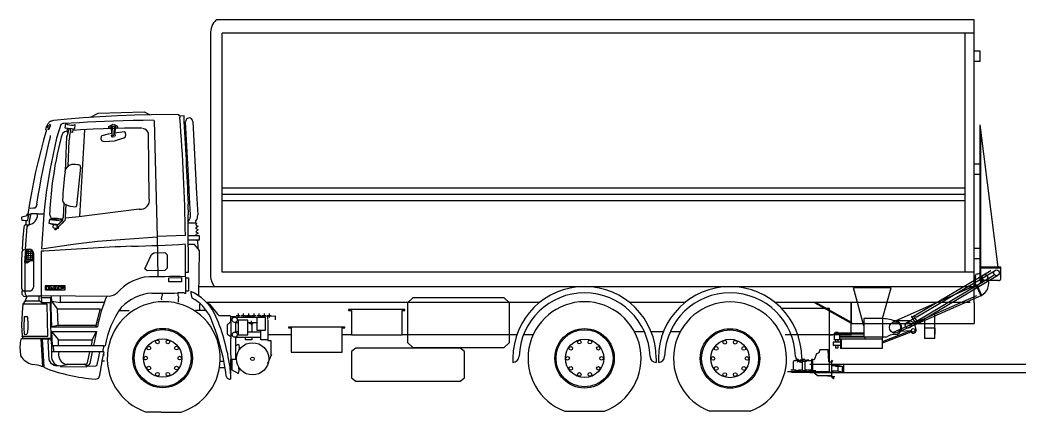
# Model space of a CAD drawing. Extents: x 0 to 17.7, y 0 to 3.8.
# Drawn here: x -0.01 to 9.61, y 0 to 3.78 of the extents above; entities that cross this region are included whole.
import ezdxf

# ---------------------------------------------------------------- set-up
doc = ezdxf.new("R2010")
doc.units = 0
doc.header["$LTSCALE"] = 0.0006
doc.header["$MEASUREMENT"] = 0
doc.layers.get('0').update_dxf_attribs({"linetype": 'CONTINUOUS'})

msp = doc.modelspace()

# ---------------------------------------------------------------- linework, layer by layer
for p, q in [((9.1798, 3.7756, 0.0537), (1.8838, 3.7756, 0.0537)), ((9.1798, 1.2106, 0.0537), (9.1798, 3.7756, 0.0537)), ((1.8288, 3.6656, 0.0537), (1.8288, 1.3066, 0.0537)), ((9.1798, 3.6476, 0.0537), (1.9418, 3.6476, 0.0537)), ((1.9418, 1.3476, 0.0537), (1.9418, 3.6476, 0.0537)), ((9.0918, 1.3476, 0.0537), (9.0918, 3.6476, 0.0537)), ((9.2368, 3.477, 0.0537), (9.1798, 3.477, 0.0537)), ((9.2368, 3.377, 0.0537), (9.2368, 3.477, 0.0537)), ((9.2368, 3.377, 0.0537), (9.1798, 3.377, 0.0537)), ((0.7467, 2.8794, 0.054), (1.1885, 2.8908, 0.054)), ((1.1885, 2.8908, 0.054), (1.2423, 2.8659, 0.054)), ((0.2706, 2.7871, 0.054), (0.274, 2.7909, 0.054)), ((0.274, 2.7909, 0.054), (0.2779, 2.7945, 0.054)), ((0.2779, 2.7945, 0.054), (0.2822, 2.7978, 0.054)), ((0.2822, 2.7978, 0.054), (0.2874, 2.8009, 0.054)), ((0.2874, 2.8009, 0.054), (0.2935, 2.8038, 0.054)), ((0.2935, 2.8038, 0.054), (0.3009, 2.8066, 0.054)), ((0.3009, 2.8066, 0.054), (0.3096, 2.8092, 0.054)), ((0.3096, 2.8092, 0.054), (0.3199, 2.8117, 0.054)), ((0.3199, 2.8117, 0.054), (0.4519, 2.8249, 0.054)), ((0.4519, 2.8249, 0.054), (0.6022, 2.8368, 0.054)), ((0.6433, 2.7912, 0.054), (0.5678, 2.7874, 0.054)), ((0.6022, 2.8368, 0.054), (0.7643, 2.8471, 0.054)), ((0.7232, 2.7949, 0.054), (0.6433, 2.7912, 0.054)), ((0.6735, 2.8416), (0.7467, 2.8774)), ((0.8073, 2.7983, 0.054), (0.7232, 2.7949, 0.054)), ((0.7643, 2.8471, 0.054), (0.9316, 2.8556, 0.054)), ((0.8954, 2.8015, 0.054), (0.8073, 2.7983, 0.054)), ((0.9872, 2.8043, 0.054), (0.8954, 2.8015, 0.054)), ((0.9316, 2.8556, 0.054), (1.0976, 2.862, 0.054)), ((1.0825, 2.8068, 0.054), (0.9872, 2.8043, 0.054)), ((1.1811, 2.8087, 0.054), (1.0825, 2.8068, 0.054)), ((1.0976, 2.862, 0.054), (1.2556, 2.8661, 0.054)), ((1.2829, 2.8101, 0.054), (1.1811, 2.8087, 0.054)), ((1.2556, 2.8661, 0.054), (1.399, 2.8677, 0.054)), ((1.2849, 2.8098), (1.314, 1.6847)), ((1.399, 2.8677, 0.054), (1.5214, 2.8663, 0.054)), ((1.5324, 2.8496), (1.5214, 2.8663)), ((1.5358, 2.8498), (1.5324, 2.8496)), ((1.5358, 2.8498), (1.5334, 2.838)), ((1.5732, 2.8524), (1.5358, 2.8498)), ((1.6185, 2.2155), (1.5881, 2.7957)), ((1.658, 2.7993), (1.6943, 2.1055)), ((0.2507, 2.7178, 0.054), (0.2213, 2.6179, 0.054)), ((0.2434, 2.7203, 0.054), (0.2473, 2.7349, 0.054)), ((0.2434, 2.7203, 0.054), (0.2438, 2.7202, 0.054)), ((0.2438, 2.7202, 0.054), (0.2441, 2.7201, 0.054)), ((0.2441, 2.7201, 0.054), (0.2444, 2.72, 0.054)), ((0.2444, 2.72, 0.054), (0.2447, 2.7199, 0.054)), ((0.2447, 2.7199, 0.054), (0.2449, 2.7198, 0.054)), ((0.2449, 2.7198, 0.054), (0.2451, 2.7198, 0.054)), ((0.2451, 2.7198, 0.054), (0.2452, 2.7197, 0.054)), ((0.2452, 2.7197, 0.054), (0.2454, 2.7197, 0.054)), ((0.2454, 2.7197, 0.054), (0.2456, 2.7196, 0.054)), ((0.2456, 2.7196, 0.054), (0.2457, 2.7196, 0.054)), ((0.2457, 2.7196, 0.054), (0.2459, 2.7195, 0.054)), ((0.2459, 2.7195, 0.054), (0.246, 2.7195, 0.054)), ((0.246, 2.7195, 0.054), (0.2461, 2.7194, 0.054)), ((0.2461, 2.7194, 0.054), (0.2463, 2.7194, 0.054)), ((0.2463, 2.7194, 0.054), (0.2464, 2.7193, 0.054)), ((0.2464, 2.7193, 0.054), (0.2465, 2.7193, 0.054)), ((0.2465, 2.7193, 0.054), (0.2467, 2.7192, 0.054)), ((0.2467, 2.7192, 0.054), (0.2468, 2.7192, 0.054)), ((0.2468, 2.7192, 0.054), (0.2469, 2.7191, 0.054)), ((0.2469, 2.7191, 0.054), (0.2471, 2.7191, 0.054)), ((0.2471, 2.7191, 0.054), (0.2472, 2.719, 0.054)), ((0.2472, 2.719, 0.054), (0.2473, 2.719, 0.054)), ((0.2473, 2.7349, 0.054), (0.251, 2.7472, 0.054)), ((0.2473, 2.719, 0.054), (0.2474, 2.719, 0.054)), ((0.2474, 2.719, 0.054), (0.2476, 2.7189, 0.054)), ((0.2476, 2.7189, 0.054), (0.2477, 2.7189, 0.054)), ((0.2477, 2.7189, 0.054), (0.2478, 2.7188, 0.054)), ((0.2478, 2.7188, 0.054), (0.248, 2.7188, 0.054)), ((0.248, 2.7188, 0.054), (0.2481, 2.7187, 0.054)), ((0.2481, 2.7187, 0.054), (0.2482, 2.7187, 0.054)), ((0.2482, 2.7187, 0.054), (0.2484, 2.7186, 0.054)), ((0.2484, 2.7186, 0.054), (0.2485, 2.7186, 0.054)), ((0.2485, 2.7186, 0.054), (0.2487, 2.7185, 0.054)), ((0.2487, 2.7185, 0.054), (0.2489, 2.7185, 0.054)), ((0.2489, 2.7185, 0.054), (0.249, 2.7184, 0.054)), ((0.249, 2.7184, 0.054), (0.2492, 2.7183, 0.054)), ((0.2492, 2.7183, 0.054), (0.2495, 2.7183, 0.054)), ((0.2495, 2.7183, 0.054), (0.2497, 2.7182, 0.054)), ((0.2497, 2.7182, 0.054), (0.25, 2.7181, 0.054)), ((0.25, 2.7181, 0.054), (0.2503, 2.718, 0.054)), ((0.2503, 2.718, 0.054), (0.2507, 2.7178, 0.054)), ((0.251, 2.7472, 0.054), (0.2544, 2.7573, 0.054)), ((0.2544, 2.7573, 0.054), (0.2577, 2.7656, 0.054)), ((0.2577, 2.7656, 0.054), (0.2609, 2.7725, 0.054)), ((0.2609, 2.7725, 0.054), (0.2641, 2.7781, 0.054)), ((0.2641, 2.7781, 0.054), (0.2673, 2.7829, 0.054)), ((0.2673, 2.7829, 0.054), (0.2706, 2.7871, 0.054)), ((0.3874, 2.769, 0.054), (0.3466, 2.638, 0.054)), ((0.5678, 2.7874, 0.054), (0.4111, 2.7786, 0.054)), ((0.4296, 2.7346), (0.435, 2.7811)), ((0.5179, 2.7243), (0.4296, 2.7346)), ((0.435, 2.7811), (0.4516, 2.7701)), ((0.4478, 2.7326), (0.444, 2.7003)), ((0.444, 2.7003), (0.4569, 2.6988)), ((0.4602, 2.7116), (0.4478, 2.6639)), ((0.4516, 2.7701), (0.4906, 2.7637)), ((0.4821, 2.7105), (0.4698, 2.6629)), ((0.5006, 2.6936), (0.4784, 2.6962)), ((0.4906, 2.7637), (0.5064, 2.7636)), ((0.5044, 2.7259), (0.5006, 2.6936)), ((0.5757, 2.7174), (0.5029, 2.7134)), ((0.5064, 2.7636), (0.5233, 2.7706)), ((0.5233, 2.7706), (0.5179, 2.7243)), ((0.6164, 2.7197), (0.5656, 1.8835)), ((0.6989, 2.7238), (0.5757, 2.7174)), ((0.9991, 2.7333), (0.6989, 2.7238)), ((0.85, 2.7501), (0.8926, 2.7726)), ((0.8682, 2.7341), (0.8543, 2.7345)), ((0.8685, 2.7492), (0.8682, 2.7341)), ((0.8682, 2.7341), (0.8682, 2.7341)), ((0.8682, 2.7341), (0.8721, 2.7223)), ((0.9165, 2.7495), (0.8685, 2.7492)), ((0.8721, 2.7223), (0.8785, 2.6755)), ((0.8803, 2.7493), (0.8785, 2.6755)), ((0.8934, 2.7726), (0.9325, 2.7526)), ((0.902, 2.672), (0.9029, 2.7494)), ((0.9105, 2.7205), (0.9027, 2.6756)), ((0.9965, 2.6982), (0.905, 2.6878)), ((0.9164, 2.7343), (0.9105, 2.7205)), ((0.9164, 2.7343), (0.9178, 2.7368)), ((0.9307, 2.7349), (0.9164, 2.7343)), ((0.9178, 2.7368), (0.9165, 2.7495)), ((1.0064, 2.6947), (0.9965, 2.6982)), ((1.1665, 2.7341), (0.9991, 2.7333)), ((1.0143, 2.6739), (1.0064, 2.6947)), ((9.4087, 1.3975, 0.0537), (9.2368, 2.7676, 0.0537)), ((9.2368, 1.3975, 0.0537), (9.2368, 2.7676, 0.0537)), ((9.2418, 1.2676, 0.0537), (9.2418, 2.7278, 0.0537)), ((0.2213, 2.6179, 0.054), (0.1939, 2.5175, 0.054)), ((0.262, 2.545, 0.054), (0.2793, 2.615, 0.054)), ((0.2793, 2.615, 0.054), (0.2811, 2.6223, 0.054)), ((0.2811, 2.6223, 0.054), (0.2825, 2.628, 0.054)), ((0.3466, 2.638, 0.054), (0.2823, 2.3297, 0.054)), ((0.2825, 2.628, 0.054), (0.2836, 2.6325, 0.054)), ((0.2836, 2.6325, 0.054), (0.2844, 2.636, 0.054)), ((0.2844, 2.636, 0.054), (0.285, 2.6388, 0.054)), ((0.285, 2.6388, 0.054), (0.2855, 2.6411, 0.054)), ((0.2855, 2.6411, 0.054), (0.2859, 2.6432, 0.054)), ((0.2859, 2.6432, 0.054), (0.2863, 2.6453, 0.054)), ((0.2863, 2.6453, 0.054), (0.2868, 2.6477, 0.054)), ((0.2868, 2.6477, 0.054), (0.2873, 2.6503, 0.054)), ((0.2873, 2.6503, 0.054), (0.2879, 2.653, 0.054)), ((0.2879, 2.653, 0.054), (0.2883, 2.6556, 0.054)), ((0.2883, 2.6556, 0.054), (0.2887, 2.6581, 0.054)), ((0.2887, 2.6581, 0.054), (0.289, 2.6603, 0.054)), ((0.289, 2.6621, 0.054), (0.2889, 2.6633, 0.054)), ((0.289, 2.6603, 0.054), (0.289, 2.6621, 0.054)), ((0.4436, 2.6536), (0.4307, 2.3206)), ((0.4478, 2.6639), (0.4436, 2.6536)), ((0.4656, 2.6119), (0.4548, 2.3693)), ((0.4709, 2.6448), (0.4656, 2.6119)), ((0.4698, 2.6629), (0.4709, 2.6448)), ((0.7742, 2.6551), (0.7729, 2.6325)), ((0.7729, 2.6325), (0.7804, 2.6146)), ((0.781, 2.6617), (0.7742, 2.6551)), ((0.7804, 2.6146), (0.8024, 2.6075)), ((0.8443, 2.6773), (0.781, 2.6617)), ((0.8024, 2.6075), (0.9032, 2.6127)), ((0.8775, 2.683), (0.8443, 2.6773)), ((0.8769, 2.6516), (0.8737, 2.6672)), ((0.8849, 2.6484), (0.8769, 2.6516)), ((0.9034, 2.6517), (0.8849, 2.6484)), ((0.8849, 2.6484), (0.8849, 2.6484)), ((0.9032, 2.6127), (0.994, 2.6403)), ((0.905, 2.6878), (0.9102, 2.6584)), ((0.994, 2.6403), (1.0114, 2.6522)), ((1.0114, 2.6522), (1.0143, 2.6739)), ((1.2391, 2.0605), (1.2329, 2.6821)), ((0.1939, 2.5175, 0.054), (0.1684, 2.4167, 0.054)), ((0.2452, 2.4731, 0.054), (0.262, 2.545, 0.054)), ((0.1684, 2.4167, 0.054), (0.145, 2.3155, 0.054)), ((0.229, 2.3995, 0.054), (0.2452, 2.4731, 0.054)), ((0.145, 2.3155, 0.054), (0.1235, 2.2138, 0.054)), ((0.1983, 2.2465, 0.054), (0.2133, 2.324, 0.054)), ((0.2133, 2.324, 0.054), (0.229, 2.3995, 0.054)), ((0.2823, 2.3297, 0.054), (0.2477, 2.1162, 0.054)), ((0.429, 2.3112), (0.4334, 2.3387)), ((0.5755, 2.3588), (0.5394, 1.9877)), ((9.2368, 2.389, 0.0537), (9.1798, 2.389, 0.0537)), ((0.1235, 2.2138, 0.054), (0.104, 2.1116, 0.054)), ((0.1839, 2.1671, 0.054), (0.1983, 2.2465, 0.054)), ((1.6263, 2.0662), (1.6185, 2.2155)), ((9.2368, 2.289, 0.0537), (9.1798, 2.289, 0.0537)), ((0.1701, 2.0855, 0.054), (0.1839, 2.1671, 0.054)), ((0.2477, 2.1162, 0.054), (0.2263, 1.9446, 0.054)), ((9.0918, 2.1586, 0.0537), (1.9418, 2.1586, 0.0537)), ((0.104, 2.1116, 0.054), (0.0865, 2.0091, 0.054)), ((0.1569, 2.0019, 0.054), (0.1701, 2.0855, 0.054)), ((1.635, 1.9019), (1.6263, 2.0662)), ((1.6943, 2.1055), (1.705, 1.9019)), ((9.0918, 2.0976, 0.0537), (1.9418, 2.0976, 0.0537)), ((9.0918, 2.0366, 0.0537), (1.9418, 2.0366, 0.0537)), ((0.0865, 2.0091, 0.054), (0.071, 1.9061, 0.054)), ((0.0951, 1.9628, 0.054), (0.0796, 1.9634, 0.054)), ((0.12, 1.9632, 0.054), (0.0951, 1.9628, 0.054)), ((0.1328, 1.9641, 0.054), (0.12, 1.9632, 0.054)), ((0.1368, 1.9655, 0.054), (0.1328, 1.9641, 0.054)), ((0.1414, 1.969, 0.054), (0.1368, 1.9655, 0.054)), ((0.1477, 1.9768, 0.054), (0.1414, 1.969, 0.054)), ((0.1533, 1.988, 0.054), (0.1477, 1.9768, 0.054)), ((0.157, 2.0022, 0.054), (0.1533, 1.988, 0.054)), ((0.2263, 1.9446, 0.054), (0.2223, 1.9072, 0.054)), ((0.4169, 2.0118), (0.411, 1.8793)), ((0.433, 1.879), (0.4384, 1.9988)), ((1.1419, 1.9544), (0.561, 1.8829)), ((1.6126, 1.9497), (1.6144, 2.0026)), ((1.6166, 1.9457), (1.6126, 1.9497)), ((1.6144, 2.0026), (1.6153, 2.0042)), ((1.6166, 1.9065), (1.6166, 1.9457)), ((0.0131, 1.8807), (0.0644, 1.893)), ((0.0134, 1.8648), (0.0131, 1.8807)), ((0.014, 1.8466), (0.0134, 1.8648)), ((0.0266, 1.8454), (0.014, 1.8466)), ((0.051, 1.843), (0.0266, 1.8454)), ((0.0668, 1.8424), (0.051, 1.843)), ((0.0516, 1.843), (0.0511, 1.8198)), ((0.0618, 1.9061), (0.059, 1.8917)), ((0.0618, 1.9061), (0.0961, 1.9061)), ((0.0644, 1.893), (0.0697, 1.8941)), ((0.0707, 1.8706), (0.0668, 1.8424)), ((0.0697, 1.8941), (0.0687, 1.894)), ((0.0687, 1.894), (0.0748, 1.894)), ((0.0748, 1.894), (0.0707, 1.8706)), ((0.0843, 1.828), (0.0823, 1.8042)), ((0.087, 1.8559), (0.0843, 1.828)), ((0.0886, 1.8661), (0.087, 1.8559)), ((0.0929, 1.8874), (0.0886, 1.8661)), ((0.0976, 1.9107), (0.0929, 1.8874)), ((0.1645, 1.9091), (0.0976, 1.9107)), ((0.1643, 1.9029), (0.1645, 1.9091)), ((0.167, 1.9091, -0.2519), (0.2203, 1.9091, -0.2519)), ((0.2223, 1.9072, 0.054), (0.2011, 1.5719, 0.054)), ((0.2775, 1.8565), (0.2726, 1.8217)), ((0.2786, 1.857), (0.3996, 1.8413)), ((0.3444, 1.8586), (0.4086, 1.8663)), ((0.3562, 1.7782), (0.4111, 1.8273)), ((0.3982, 1.8365), (0.357, 1.7997)), ((0.411, 1.8793), (0.3982, 1.8365)), ((0.561, 1.8829), (0.4326, 1.8689)), ((1.6125, 1.9024), (1.6166, 1.9065)), ((1.6141, 1.8331), (1.6125, 1.9024)), ((1.6178, 1.3481), (1.6141, 1.8331)), ((0.0318, 1.7826), (0.022, 1.6799)), ((0.0484, 1.8031), (0.0431, 1.8031)), ((0.0473, 1.5697), (0.0647, 1.7897)), ((0.0511, 1.8198), (0.0491, 1.8031)), ((0.0491, 1.8031), (0.0741, 1.8031)), ((0.0741, 1.8031), (0.0784, 1.8041)), ((0.0784, 1.8041), (0.0823, 1.8047)), ((0.2726, 1.8217), (0.3653, 1.8072)), ((0.3137, 1.807), (0.3097, 1.779)), ((0.3097, 1.779), (0.3198, 1.7748)), ((0.3198, 1.7748), (0.3306, 1.7733)), ((0.3306, 1.7733), (0.3496, 1.7712)), ((0.3496, 1.7712), (0.3661, 1.7712)), ((0.3661, 1.7712), (0.3692, 1.788)), ((1.6131, 1.8249), (1.6826, 1.8248)), ((1.6826, 1.8248), (1.6914, 1.8232)), ((1.6871, 1.8107), (1.6863, 1.8033)), ((1.6863, 1.8033), (1.7051, 1.7924)), ((1.6931, 1.8139), (1.6871, 1.8107)), ((1.6871, 1.8107), (1.6871, 1.8107)), ((1.7014, 1.7863), (1.6873, 1.777)), ((1.6873, 1.777), (1.6873, 1.7697)), ((1.6873, 1.7697), (1.7051, 1.7594)), ((1.7014, 1.7533), (1.6873, 1.7367)), ((1.6873, 1.7367), (1.6873, 1.7367)), ((1.6873, 1.7367), (1.7051, 1.7264)), ((1.6914, 1.8232), (1.6931, 1.8139)), ((1.7051, 1.7874), (1.7014, 1.7863)), ((1.7051, 1.7544), (1.7014, 1.7533)), ((1.7051, 1.7924), (1.7051, 1.7874)), ((1.7051, 1.7594), (1.7051, 1.7544)), ((0.022, 1.6799), (0.0167, 1.5692)), ((0.5074, 1.6176, 0.054), (0.7393, 1.6457, 0.054)), ((0.7393, 1.6457, 0.054), (1.0488, 1.6693, 0.054)), ((1.0488, 1.6693, 0.054), (1.3139, 1.6888, 0.054)), ((1.5866, 1.7027), (1.3139, 1.6912)), ((1.314, 1.6847), (1.3199, 1.3056)), ((1.6163, 1.7031), (1.7187, 1.7019)), ((1.719, 1.658), (1.6168, 1.6571)), ((1.7051, 1.7214), (1.6873, 1.7111)), ((1.6873, 1.7111), (1.6873, 1.7037)), ((1.6946, 1.6571), (1.7014, 1.6543)), ((1.7014, 1.6543), (1.7076, 1.5762)), ((1.7051, 1.7264), (1.7051, 1.7214)), ((1.7187, 1.7019), (1.719, 1.658)), ((0.0123, 1.5411), (0.0103, 1.4468)), ((0.0194, 1.5563), (0.0123, 1.5411)), ((0.0167, 1.5692), (0.0289, 1.5651)), ((0.0396, 1.5651), (0.0194, 1.5563)), ((0.0289, 1.5651), (0.0473, 1.5665)), ((0.045, 1.5641), (0.0396, 1.5651)), ((0.0421, 1.4433), (0.0504, 1.5697)), ((0.0473, 1.5665), (0.0473, 1.5697)), ((0.0473, 1.5497), (0.1185, 1.5507)), ((0.0504, 1.5697), (0.0851, 1.5697)), ((0.0573, 1.5695), (0.052, 1.44)), ((0.0721, 1.4429), (0.0763, 1.5697)), ((0.0983, 1.5674), (0.0924, 1.4541)), ((0.1143, 1.4564), (0.1168, 1.5523)), ((0.1996, 1.5496), (0.1969, 1.3785)), ((0.2228, 1.55), (0.1996, 1.5496)), ((0.2011, 1.5719, 0.054), (0.5074, 1.6176, 0.054)), ((1.5861, 1.3055), (1.5873, 1.6113)), ((1.6743, 1.6147), (1.6159, 1.6147)), ((1.7224, 1.558), (1.6743, 1.6147)), ((1.7158, 1.1227), (1.7224, 1.558)), ((9.2368, 1.5775, 0.0537), (9.1798, 1.5775, 0.0537)), ((0.0103, 1.4468), (0.0104, 1.1921)), ((0.0593, 1.4349), (0.0421, 1.4433)), ((0.043, 1.1677), (0.0431, 1.4428)), ((0.0433, 1.4507), (0.0863, 1.4504)), ((0.0444, 1.4878), (0.1252, 1.4899)), ((0.0445, 1.5098), (0.1233, 1.5099)), ((0.0454, 1.4697), (0.1258, 1.4707)), ((0.0457, 1.5308), (0.124, 1.5304)), ((0.0929, 1.4533), (0.0593, 1.4349)), ((0.12, 1.4572), (0.0929, 1.4533)), ((0.1255, 1.4561), (0.12, 1.4572)), ((0.1237, 1.5324), (0.1255, 1.5171)), ((0.1252, 1.4557), (0.125, 1.351)), ((0.1255, 1.5171), (0.1255, 1.4561)), ((1.1974, 1.3812), (1.2591, 1.5179)), ((1.2591, 1.5179), (1.2824, 1.5351)), ((1.2824, 1.5351), (1.3879, 1.5376)), ((1.3879, 1.5376), (1.4113, 1.5143)), ((1.4113, 1.5143), (1.4097, 1.3879)), ((9.2368, 1.4775, 0.0537), (9.1798, 1.4775, 0.0537)), ((0.125, 1.351), (0.1259, 1.204)), ((0.1969, 1.3785), (0.1996, 1.1228)), ((1.2169, 1.3632), (1.1974, 1.3812)), ((1.387, 1.3652), (1.2169, 1.3632)), ((1.4097, 1.3879), (1.387, 1.3652)), ((1.5885, 1.3481), (1.6178, 1.3481)), ((9.1798, 1.3476, 0.0537), (1.9418, 1.3476, 0.0537)), ((8.5795, 0.9165, 0.0537), (9.3398, 1.3663, 0.0537)), ((8.6195, 0.9165, 0.0537), (9.3798, 1.3663, 0.0537)), ((9.2368, 1.2676, 0.0537), (9.2368, 1.3975, 0.0537)), ((9.4338, 1.3975, 0.0537), (9.2418, 1.3975, 0.0537)), ((9.4338, 1.3875, 0.0537), (9.2418, 1.3875, 0.0537)), ((9.4338, 1.2876, 0.0537), (9.4338, 1.3975, 0.0537)), ((1.426, 1.2958), (1.548, 1.2974)), ((1.4262, 1.2548), (1.426, 1.2958)), ((1.5482, 1.2564), (1.4262, 1.2548)), ((1.548, 1.2974), (1.5482, 1.2564)), ((1.5872, 1.3055, -0.2519), (1.5886, 1.1443, -0.2519)), ((1.5882, 1.2952, -0.2519), (1.6168, 1.2952, -0.2519)), ((1.6168, 1.2952, -0.2519), (1.6168, 1.1646, -0.2519)), ((8.6075, 0.8692, 0.0537), (9.3678, 1.3189, 0.0537)), ((8.6475, 0.8692, 0.0537), (9.4078, 1.3189, 0.0537)), ((9.19, 1.3109, 0.0537), (9.19, 1.3084, 0.0537)), ((9.19, 1.3109, 0.0537), (9.19, 1.3084, 0.0537)), ((9.19, 1.2282, 0.0537), (9.19, 1.3084, 0.0537)), ((9.19, 1.2282, 0.0537), (9.19, 1.3084, 0.0537)), ((9.2568, 1.2526, 0.0537), (9.2568, 1.2476, 0.0537)), ((9.4138, 1.2676, 0.0537), (9.2618, 1.2676, 0.0537)), ((0.0104, 1.1921), (0.0219, 1.168)), ((0.0219, 1.168), (0.0111, 1.1671)), ((0.0111, 1.1671), (0.0128, 1.1392)), ((0.0219, 1.168), (0.043, 1.1677)), ((0.0436, 1.1511), (0.0444, 1.1673)), ((0.0533, 1.1673), (0.0441, 1.1673)), ((0.0885, 1.1674), (0.0533, 1.1673)), ((0.2384, 1.2191), (0.4274, 1.2191)), ((0.2384, 1.1741), (0.2384, 1.2191)), ((0.4274, 1.1741), (0.2384, 1.1741)), ((0.2507, 1.2106), (0.2894, 1.2106)), ((0.2507, 1.1828), (0.2507, 1.2106)), ((0.289, 1.1826), (0.2507, 1.1828)), ((0.2704, 1.1901), (0.2714, 1.2035)), ((0.2794, 1.1919), (0.2704, 1.1901)), ((0.2714, 1.2035), (0.2783, 1.2029)), ((0.2783, 1.2029), (0.2834, 1.1977)), ((0.2834, 1.1977), (0.2794, 1.1919)), ((0.3016, 1.1984), (0.289, 1.1826)), ((0.2894, 1.2106), (0.3016, 1.1984)), ((0.3037, 1.1826), (0.3208, 1.2106)), ((0.3217, 1.1833), (0.3037, 1.1826)), ((0.3208, 1.2106), (0.3468, 1.2104)), ((0.3339, 1.2035), (0.3217, 1.1833)), ((0.3281, 1.1826), (0.3335, 1.1901)), ((0.3624, 1.1826), (0.3281, 1.1826)), ((0.3335, 1.1901), (0.3403, 1.1901)), ((0.3403, 1.1901), (0.3339, 1.2035)), ((0.3468, 1.2104), (0.3624, 1.1826)), ((0.3672, 1.2106), (0.415, 1.2106)), ((0.3672, 1.1826), (0.3672, 1.2106)), ((0.3859, 1.1826), (0.3672, 1.1826)), ((0.415, 1.2028), (0.3859, 1.2028)), ((0.3859, 1.2028), (0.3859, 1.1976)), ((0.3859, 1.1976), (0.4142, 1.1976)), ((0.4142, 1.1901), (0.3859, 1.1901)), ((0.3859, 1.1901), (0.3859, 1.1826)), ((0.4142, 1.1976), (0.4142, 1.1901)), ((0.415, 1.2106), (0.415, 1.2028)), ((0.4274, 1.2191), (0.4274, 1.1741)), ((1.6168, 1.1646, -0.2519), (1.5882, 1.1646, -0.2519)), ((1.7188, 1.2106, 0.0537), (9.1798, 1.2106, 0.0537)), ((8.1174, 0.8324, 0.0537), (8.0165, 1.197, 0.0537)), ((8.3785, 1.197, 0.0537), (8.0165, 1.197, 0.0537)), ((8.2974, 0.904, 0.0537), (8.3785, 1.197, 0.0537)), ((9.1968, 1.2226, 0.0537), (8.3952, 0.8674, 0.0537)), ((9.1968, 1.2226, 0.0537), (8.3952, 0.8674, 0.0537)), ((9.1794, 1.0543, 0.0537), (9.1794, 1.2043, 0.0537)), ((9.1798, 1.2282, 0.0537), (9.19, 1.2282, 0.0537)), ((9.2261, 1.2226, 0.0537), (9.1888, 1.2226, 0.0537)), ((9.1968, 1.2001, 0.0537), (9.1968, 1.2271, 0.0537)), ((9.1968, 1.2226, 0.0537), (9.2414, 1.1221, 0.0537)), ((9.2059, 1.2267, 0.0537), (9.2505, 1.1261, 0.0537)), ((0.0445, 1.0721), (0.0211, 1.0421)), ((0.0321, 1.1171), (0.0658, 1.1156)), ((0.0569, 1.1081), (0.0445, 1.0721)), ((0.0445, 1.0714), (0.1795, 1.0721)), ((0.1907, 1.1166), (0.0704, 1.1166)), ((0.1795, 1.0721), (0.1788, 1.1166)), ((0.2001, 1.0583), (0.1795, 1.0721)), ((0.1994, 1.1066), (0.2961, 1.1066)), ((0.1996, 1.1228), (0.8607, 1.1191)), ((0.1997, 1.1196), (0.2001, 1.0583)), ((0.2001, 1.0583), (0.2845, 1.0583)), ((0.2845, 1.0583), (0.2904, 0.7121)), ((0.2891, 1.1043), (0.2964, 0.8221)), ((0.2959, 1.1175), (0.2968, 1.0699)), ((0.2968, 1.0699), (0.3536, 0.9961)), ((0.2968, 1.0699), (0.3846, 1.0581)), ((0.3846, 1.0581), (0.3846, 1.1175)), ((0.8031, 1.0581), (0.3846, 1.0581)), ((1.3555, 1.1113), (1.3539, 1.0924)), ((1.3539, 1.0924), (1.3581, 1.0816)), ((1.3616, 1.1238), (1.3555, 1.1113)), ((1.3616, 1.1471), (1.3616, 1.1238)), ((1.575, 1.1501, -0.2519), (1.5136, 1.1492, -0.2519)), ((1.5136, 1.1492, -0.2519), (1.5136, 1.1238, -0.2519)), ((1.5136, 1.1238, -0.2519), (1.5197, 1.1113, -0.2519)), ((1.5197, 1.1113, -0.2519), (1.5171, 1.0816, -0.2519)), ((1.5171, 1.0816, -0.2519), (1.5171, 1.0607, -0.2519)), ((1.5197, 1.1113, -0.2519), (1.5197, 1.1113, -0.2519)), ((1.5806, 1.1443, -0.2519), (1.575, 1.1501, -0.2519)), ((1.5886, 1.1443, -0.2519), (1.5806, 1.1443, -0.2519)), ((1.7897, 1.0606, 0.0537), (5.0001, 1.0606, 0.0537)), ((3.7755, 1.1031, 0.0537), (3.7255, 1.0531, 0.0537)), ((4.6555, 1.1031, 0.0537), (3.7755, 1.1031, 0.0537)), ((4.7055, 1.0531, 0.0537), (4.6555, 1.1031, 0.0537)), ((5.8575, 1.0606, 0.0537), (6.4001, 1.0606, 0.0537)), ((7.2575, 1.0606, 0.0537), (9.1398, 1.0606, 0.0537)), ((9.2014, 1.1221, 0.0537), (8.3997, 0.7668, 0.0537)), ((9.2414, 1.1221, 0.0537), (8.4397, 0.7668, 0.0537)), ((0.0211, 1.0421), (0.0168, 0.9596)), ((0.2556, 1.0421), (0.0211, 1.0421)), ((0.2628, 0.7321), (0.2556, 1.0421)), ((0.3536, 0.9961), (0.3578, 0.8371)), ((0.3536, 0.9961), (0.7646, 0.9961)), ((0.7646, 0.9961), (0.7238, 0.8371)), ((0.9497, 0.9804, -0.2519), (1.0452, 0.9804, -0.2519)), ((1.6852, 0.9821), (1.7882, 0.9821)), ((1.7219, 1.042, -0.2519), (1.7219, 0.9819, -0.2519)), ((1.7931, 1.0575), (1.8173, 1.0397)), ((1.8173, 1.0397), (1.9001, 0.9399)), ((3.7, 0.9883, 0.0537), (3.158, 0.9883, 0.0537)), ((3.158, 0.9883, 0.0537), (3.158, 0.9803, 0.0537)), ((3.158, 0.9803, 0.0537), (3.184, 0.9803, 0.0537)), ((3.184, 0.9803, 0.0537), (3.184, 0.7453, 0.0537)), ((3.674, 0.7453, 0.0537), (3.674, 0.9803, 0.0537)), ((3.674, 0.9803, 0.0537), (3.7, 0.9803, 0.0537)), ((3.7, 0.9803, 0.0537), (3.7, 0.9883, 0.0537)), ((3.7255, 1.0531, 0.0537), (3.7255, 0.7506, 0.0537)), ((4.7055, 0.7506, 0.0537), (4.7055, 1.0531, 0.0537)), ((7.786, 1.0002, 0.0537), (7.3243, 1.0002, 0.0537)), ((7.9994, 0.8543, 0.0537), (7.6494, 1.0493, 0.0537)), ((8.0028, 0.8604, 0.0537), (7.6638, 1.0493, 0.0537)), ((7.786, 0.3926, 0.0537), (7.786, 1.0002, 0.0537)), ((7.9944, 0.8543, 0.0537), (7.9944, 1.0493, 0.0537)), ((7.9994, 0.8543, 0.0537), (7.9994, 1.0493, 0.0537)), ((9.1794, 1.0543, 0.0537), (9.1794, 0.8542, 0.0537)), ((0.0168, 0.9596), (0.0104, 0.8386)), ((0.0355, 0.9223, -0.054), (0.0599, 0.9223, -0.054)), ((1.9001, 0.9399), (1.9092, 0.9329)), ((1.9092, 0.9329), (2.0091, 0.9313)), ((2.0229, 0.922), (2.0229, 0.922)), ((2.0229, 0.922), (2.0679, 0.922)), ((2.0229, 0.875), (2.0229, 0.722)), ((2.2737, 0.913), (2.061, 0.913)), ((2.0679, 0.922), (2.0679, 0.913)), ((2.0736, 0.9321), (2.1136, 0.9321)), ((2.0936, 0.9521), (2.0936, 0.9121)), ((2.1865, 0.8856), (2.0943, 0.8856)), ((2.0943, 0.8856), (2.0943, 0.7467)), ((2.1236, 0.9321), (2.1636, 0.9321)), ((2.1436, 0.9521), (2.1436, 0.9121)), ((2.1635, 0.913), (2.1635, 0.927)), ((2.1635, 0.927), (2.2255, 0.927)), ((2.1736, 0.9321), (2.2136, 0.9321)), ((2.1865, 0.7467), (2.1865, 0.8856)), ((2.1936, 0.9521), (2.1936, 0.9121)), ((2.2196, 0.8791), (2.2196, 0.8391)), ((2.2236, 0.9321), (2.2636, 0.9321)), ((2.2255, 0.927), (2.2255, 0.913)), ((2.2436, 0.9521), (2.2436, 0.9121)), ((2.2736, 0.9321), (2.3136, 0.9321)), ((2.2737, 0.9137), (2.2737, 0.7916)), ((2.3585, 0.9137), (2.2737, 0.9137)), ((2.2936, 0.9521), (2.2936, 0.9121)), ((2.3115, 0.927), (2.4511, 0.9271)), ((2.3115, 0.9137), (2.3115, 0.927)), ((2.3236, 0.9321), (2.3636, 0.9321)), ((2.3436, 0.9521), (2.3436, 0.9121)), ((2.3585, 0.7916), (2.3585, 0.9137)), ((2.3736, 0.9321), (2.4136, 0.9321)), ((2.3761, 0.9253), (2.3761, 0.8935)), ((2.3794, 0.8873), (2.3794, 0.6971)), ((2.3936, 0.9521), (2.3936, 0.9121)), ((2.4511, 0.9271), (2.4511, 0.8891)), ((8.1174, 0.904, 0.0537), (8.1174, 0.724, 0.0537)), ((8.2974, 0.904, 0.0537), (8.1174, 0.904, 0.0537)), ((8.2974, 0.904, 0.0537), (8.2974, 0.724, 0.0537)), ((8.5554, 0.8821, 0.0537), (8.4227, 0.8796, 0.0537)), ((8.5284, 0.8627, 0.0537), (8.6109, 0.9114, 0.0537)), ((8.5846, 0.8689, 0.0537), (8.5627, 0.8803, 0.0537)), ((8.6126, 0.8606, 0.0537), (8.5744, 0.9251, 0.0537)), ((8.6058, 0.9201, 0.0537), (8.6144, 0.9251, 0.0537)), ((8.644, 0.8555, 0.0537), (8.6058, 0.9201, 0.0537)), ((8.6993, 0.8996, 0.0537), (8.6993, 0.7108, 0.0537)), ((8.7993, 0.7108, 0.0537), (8.7993, 0.9439, 0.0537)), ((0.0104, 0.8386), (0.0154, 0.7321)), ((0.3578, 0.8371), (0.2964, 0.8221)), ((0.2964, 0.8221), (0.7397, 0.8221)), ((0.2978, 0.7766), (0.7298, 0.7766)), ((0.2978, 0.7766), (0.3031, 0.6391)), ((0.2978, 0.7766), (0.3636, 0.6971)), ((0.7238, 0.8371), (0.3578, 0.8371)), ((0.6878, 0.6971), (0.7298, 0.7766)), ((0.7298, 0.7766), (0.7029, 0.6426)), ((0.7238, 0.8371), (0.7397, 0.8221)), ((1.9908, 0.8476), (1.9874, 0.8381)), ((1.9874, 0.8381), (1.9874, 0.761)), ((2.0679, 0.8639), (2.0679, 0.772)), ((2.0943, 0.8615), (2.0679, 0.8615)), ((2.0943, 0.7745), (2.0679, 0.7745)), ((2.2737, 0.8615), (2.1865, 0.8615)), ((2.1865, 0.7745), (2.3115, 0.7745)), ((2.1996, 0.8591), (2.2396, 0.8591)), ((2.2255, 0.8615), (2.2255, 0.7745)), ((2.2737, 0.7916), (2.3585, 0.7916)), ((2.3115, 0.699), (2.3115, 0.7916)), ((3.1208, 0.8206, 0.0537), (2.5788, 0.8206, 0.0537)), ((2.5788, 0.8206, 0.0537), (2.5788, 0.8126, 0.0537)), ((2.5788, 0.8126, 0.0537), (2.6048, 0.8126, 0.0537)), ((2.6048, 0.8126, 0.0537), (2.6048, 0.5776, 0.0537)), ((3.0948, 0.5776, 0.0537), (3.0948, 0.8126, 0.0537)), ((3.0948, 0.8126, 0.0537), (3.1208, 0.8126, 0.0537)), ((3.1208, 0.8126, 0.0537), (3.1208, 0.8206, 0.0537)), ((5.9081, 0.7774, 0.0537), (6.0038, 0.7774, 0.0537)), ((6.069, 0.7774, 0.0537), (6.1886, 0.7774, 0.0537)), ((6.2538, 0.7774, 0.0537), (6.3503, 0.7774, 0.0537)), ((7.9944, 0.7443, 0.0537), (7.9944, 0.8543, 0.0537)), ((7.9994, 0.8543, 0.0537), (9.1794, 0.8543, 0.0537)), ((8.5651, 0.7858, 0.0537), (8.2924, 0.6794, 0.0537)), ((8.5702, 0.7728, 0.0537), (8.2924, 0.6643, 0.0537)), ((8.474, 0.782, 0.0537), (8.5649, 0.789, 0.0537)), ((8.5564, 0.8153, 0.0537), (8.6389, 0.8641, 0.0537)), ((8.604, 0.8555, 0.0537), (8.6126, 0.8606, 0.0537)), ((8.6194, 0.7943, 0.0537), (8.6103, 0.8354, 0.0537)), ((8.7993, 0.8108, 0.0537), (8.6993, 0.8108, 0.0537)), ((8.7993, 0.8108, 0.0537), (8.7193, 0.8108, 0.0537)), ((8.7993, 0.8108, 0.0537), (8.7993, 0.7515, 0.0537)), ((0.1998, 0.7071), (0.0128, 0.7065)), ((0.0154, 0.7321), (0.2628, 0.7321)), ((0.0257, 0.7121), (0.0154, 0.7321)), ((0.2904, 0.7121), (0.0257, 0.7121)), ((0.2137, 0.4378), (0.1998, 0.7071)), ((0.2083, 0.7071), (0.2227, 0.434)), ((0.2083, 0.7071), (0.279, 0.7071)), ((0.2754, 0.5065), (0.2646, 0.6921)), ((0.2911, 0.7009), (0.2964, 0.6391)), ((0.3655, 0.6426), (0.3636, 0.6971)), ((0.3636, 0.6971), (0.6878, 0.6971)), ((0.6878, 0.6971), (0.6804, 0.6426)), ((0.6878, 0.6971), (0.6878, 0.6971)), ((1.995, 0.7477), (2.0147, 0.7364)), ((2.0679, 0.7239), (2.0679, 0.508)), ((2.0679, 0.723), (2.3115, 0.723)), ((2.0943, 0.7467), (2.1865, 0.7467)), ((2.1635, 0.699), (2.1635, 0.723)), ((2.2255, 0.699), (2.1635, 0.699)), ((2.2255, 0.723), (2.2255, 0.699)), ((2.2255, 0.699), (2.2255, 0.699)), ((2.3316, 0.699), (2.3115, 0.699)), ((2.3794, 0.6971), (2.3316, 0.699)), ((2.3794, 0.7506, 0.0537), (2.6048, 0.7506, 0.0537)), ((2.3794, 0.6971), (2.3794, 0.6916)), ((2.3794, 0.6916), (2.4087, 0.6916)), ((2.4087, 0.6916), (2.4087, 0.5488)), ((3.0948, 0.7506, 0.0537), (3.184, 0.7506, 0.0537)), ((3.184, 0.7453, 0.0537), (3.429, 0.7453, 0.0537)), ((3.429, 0.7453, 0.0537), (3.674, 0.7453, 0.0537)), ((3.674, 0.7506, 0.0537), (4.7785, 0.7506, 0.0537)), ((3.7255, 0.7506, 0.0537), (3.7255, 0.6731, 0.0537)), ((4.7055, 0.6731, 0.0537), (4.7055, 0.7506, 0.0537)), ((4.8425, 0.7506, 0.0537), (4.9361, 0.7506, 0.0537)), ((7.3604, 0.7493, 0.0537), (7.9994, 0.7493, 0.0537)), ((7.4791, 0.7506, 0.0537), (7.6438, 0.7506, 0.0537)), ((7.7807, 0.7443, 0.0537), (7.8157, 0.7443, 0.0537)), ((7.8994, 0.674, 0.0537), (7.8224, 0.674, 0.0537)), ((7.8224, 0.674, 0.0537), (7.8224, 0.644, 0.0537)), ((7.8824, 0.761, 0.0537), (7.8299, 0.761, 0.0537)), ((7.8299, 0.761, 0.0537), (7.8299, 0.699, 0.0537)), ((7.8824, 0.756, 0.0537), (7.8299, 0.756, 0.0537)), ((7.8824, 0.699, 0.0537), (7.8299, 0.699, 0.0537)), ((7.8682, 0.769, 0.0537), (7.8442, 0.769, 0.0537)), ((7.8442, 0.761, 0.0537), (7.8442, 0.769, 0.0537)), ((7.8449, 0.699, 0.0537), (7.8449, 0.674, 0.0537)), ((7.8674, 0.699, 0.0537), (7.8674, 0.674, 0.0537)), ((7.8682, 0.761, 0.0537), (7.8682, 0.769, 0.0537)), ((7.8682, 0.765, 0.0537), (8.1174, 0.765, 0.0537)), ((7.8824, 0.761, 0.0537), (7.8824, 0.699, 0.0537)), ((7.8824, 0.755, 0.0537), (8.1174, 0.755, 0.0537)), ((8.1174, 0.731, 0.0537), (7.8824, 0.731, 0.0537)), ((8.1274, 0.724, 0.0537), (7.8824, 0.724, 0.0537)), ((8.2924, 0.704, 0.0537), (7.8924, 0.704, 0.0537)), ((7.8924, 0.704, 0.0537), (7.8924, 0.614, 0.0537)), ((7.8994, 0.704, 0.0537), (7.8994, 0.614, 0.0537)), ((8.2974, 0.724, 0.0537), (8.1174, 0.724, 0.0537)), ((8.1274, 0.724, 0.0537), (8.1274, 0.704, 0.0537)), ((8.2924, 0.724, 0.0537), (8.2924, 0.614, 0.0537)), ((8.2974, 0.724, 0.0537), (8.2974, 0.724, 0.0537)), ((8.3241, 0.724, 0.0537), (8.2974, 0.724, 0.0537)), ((8.4174, 0.749, 0.0537), (8.3998, 0.749, 0.0537)), ((8.7993, 0.7108, 0.0537), (8.6993, 0.7108, 0.0537)), ((0.2964, 0.6391), (0.2967, 0.5818)), ((0.3138, 0.6391), (0.2964, 0.6391)), ((0.8014, 0.5818), (0.2967, 0.5818)), ((0.2967, 0.5818), (0.2992, 0.5278)), ((0.3137, 0.643), (0.3161, 0.5818)), ((0.3137, 0.643), (0.8002, 0.6426)), ((0.6444, 0.4763), (0.6672, 0.5818)), ((0.6897, 0.5818), (0.6659, 0.4706)), ((0.7488, 0.5134), (0.7626, 0.5818)), ((0.8002, 0.6426), (0.7874, 0.5818)), ((0.7995, 0.6391), (0.8148, 0.6391)), ((2.0679, 0.6399), (2.0971, 0.6569)), ((2.0971, 0.6569), (2.1052, 0.6276)), ((2.1052, 0.6276), (2.1009, 0.5988)), ((2.6048, 0.5776, 0.0537), (2.8498, 0.5776, 0.0537)), ((2.8498, 0.5776, 0.0537), (3.0948, 0.5776, 0.0537)), ((3.2258, 0.6176, 0.0537), (3.1848, 0.5856, 0.0537)), ((3.1848, 0.5856, 0.0537), (3.1848, 0.3316, 0.0537)), ((3.6478, 0.6176, 0.0537), (3.2258, 0.6176, 0.0537)), ((4.2318, 0.6176, 0.0537), (3.6478, 0.6176, 0.0537)), ((3.7255, 0.6731, 0.0537), (3.7755, 0.6231, 0.0537)), ((3.7755, 0.6231, 0.0537), (4.0415, 0.6231, 0.0537)), ((4.0415, 0.6231, 0.0537), (4.6555, 0.6231, 0.0537)), ((4.2728, 0.5856, 0.0537), (4.2318, 0.6176, 0.0537)), ((4.2728, 0.3316, 0.0537), (4.2728, 0.5856, 0.0537)), ((4.6555, 0.6231, 0.0537), (4.7055, 0.6731, 0.0537)), ((7.6922, 0.6005, 0.0537), (7.6826, 0.5733, 0.0537)), ((7.7722, 0.6005, 0.0537), (7.6922, 0.6005, 0.0537)), ((7.7797, 0.4901, 0.0537), (7.7722, 0.6005, 0.0537)), ((7.8994, 0.644, 0.0537), (7.8224, 0.644, 0.0537)), ((7.8449, 0.644, 0.0537), (7.8449, 0.619, 0.0537)), ((7.8674, 0.619, 0.0537), (7.8449, 0.619, 0.0537)), ((7.8674, 0.644, 0.0537), (7.8674, 0.619, 0.0537)), ((8.2924, 0.614, 0.0537), (7.8924, 0.614, 0.0537)), ((0.2963, 0.4681), (0.2754, 0.5065)), ((0.2992, 0.5278), (0.3022, 0.509)), ((0.3022, 0.509), (0.3231, 0.4706)), ((0.7381, 0.4592), (0.7488, 0.5134)), ((0.8094, 0.4911), (0.7834, 0.4932)), ((0.8094, 0.5516), (0.7952, 0.5521)), ((1.9258, 0.4931), (1.9566, 0.491)), ((2.0679, 0.508), (2.0229, 0.508)), ((2.0326, 0.5081), (2.0326, 0.4101)), ((2.4152, 0.5567), (2.3763, 0.4692)), ((4.7388, 0.52, 0.0537), (4.7388, 0.4806, 0.0537)), ((6.1188, 0.52, 0.0537), (6.1188, 0.4803, 0.0537)), ((6.1388, 0.52, 0.0537), (6.1388, 0.4806, 0.0537)), ((7.4361, 0.4855, 0.0537), (7.4361, 0.4155, 0.0537)), ((7.4641, 0.4955, 0.0537), (7.4461, 0.4955, 0.0537)), ((7.4891, 0.5075, 0.0537), (7.4641, 0.5075, 0.0537)), ((7.4641, 0.5075, 0.0537), (7.4641, 0.4955, 0.0537)), ((7.5037, 0.4892, 0.0537), (7.4857, 0.4892, 0.0537)), ((7.4891, 0.5075, 0.0537), (7.4891, 0.4955, 0.0537)), ((7.5241, 0.4955, 0.0537), (7.4891, 0.4955, 0.0537)), ((7.5287, 0.5012, 0.0537), (7.5037, 0.5012, 0.0537)), ((7.5037, 0.5012, 0.0537), (7.5037, 0.4892, 0.0537)), ((7.5188, 0.52, 0.0537), (7.5188, 0.4803, 0.0537)), ((7.5241, 0.5075, 0.0537), (7.5241, 0.3935, 0.0537)), ((7.5491, 0.5075, 0.0537), (7.5241, 0.5075, 0.0537)), ((7.5287, 0.5012, 0.0537), (7.5287, 0.4892, 0.0537)), ((7.5637, 0.4892, 0.0537), (7.5287, 0.4892, 0.0537)), ((7.5491, 0.5075, 0.0537), (7.5491, 0.3935, 0.0537)), ((7.6141, 0.4955, 0.0537), (7.5491, 0.4955, 0.0537)), ((7.5887, 0.5012, 0.0537), (7.5637, 0.5012, 0.0537)), ((7.6141, 0.5075, 0.0537), (7.6141, 0.3935, 0.0537)), ((7.6221, 0.5075, 0.0537), (7.6141, 0.5075, 0.0537)), ((7.6385, 0.5062, 0.0537), (7.6221, 0.5075, 0.0537)), ((7.6221, 0.5075, 0.0537), (7.6221, 0.3935, 0.0537)), ((7.6623, 0.5642, 0.0537), (7.6385, 0.5062, 0.0537)), ((7.6826, 0.5733, 0.0537), (7.6623, 0.5642, 0.0537)), ((7.786, 0.4856, 0.0537), (7.7797, 0.4901, 0.0537)), ((7.793, 0.4804, 0.0537), (7.786, 0.4856, 0.0537)), ((7.8002, 0.4837, 0.0537), (7.793, 0.4804, 0.0537)), ((7.8002, 0.4837, 0.0537), (7.8143, 0.501, 0.0537)), ((7.8041, 0.4805, 0.0537), (7.8182, 0.4978, 0.0537)), ((0.3236, 0.4502), (0.2963, 0.4681)), ((0.3231, 0.4706), (0.3504, 0.4527)), ((0.3474, 0.4458), (0.3236, 0.4502)), ((0.3847, 0.446), (0.3474, 0.4458)), ((0.3504, 0.4527), (0.3849, 0.447)), ((0.3847, 0.446), (0.3833, 0.4397)), ((0.3833, 0.4397), (0.637, 0.438)), ((0.3849, 0.447), (0.4643, 0.4645)), ((0.4643, 0.4645), (0.6149, 0.4648)), ((0.6149, 0.4648), (0.6303, 0.4652)), ((0.6363, 0.4456), (0.6149, 0.4648)), ((0.6443, 0.4507), (0.6307, 0.4506)), ((0.6363, 0.4456), (0.72, 0.4474)), ((0.637, 0.438), (0.6363, 0.4456)), ((0.6515, 0.452), (0.6443, 0.4507)), ((0.6576, 0.4558), (0.6515, 0.452)), ((0.6659, 0.4706), (0.6576, 0.4558)), ((0.72, 0.4474), (0.7245, 0.4479)), ((0.7245, 0.4479), (0.7358, 0.4553)), ((0.7358, 0.4553), (0.7381, 0.4592)), ((1.9194, 0.4329), (1.9673, 0.4317)), ((2.0326, 0.4101), (2.0973, 0.374)), ((2.0973, 0.374), (2.1052, 0.4026)), ((2.1052, 0.4026), (2.1009, 0.4314)), ((7.3808, 0.3926, 0.0537), (7.786, 0.3926, 0.0537)), ((7.4641, 0.4055, 0.0537), (7.4141, 0.4055, 0.0537)), ((7.4204, 0.3862, 0.0537), (7.8256, 0.3862, 0.0537)), ((7.5037, 0.3992, 0.0537), (7.4537, 0.3992, 0.0537)), ((7.4641, 0.4055, 0.0537), (7.4641, 0.3935, 0.0537)), ((7.4891, 0.3935, 0.0537), (7.4641, 0.3935, 0.0537)), ((7.5241, 0.4055, 0.0537), (7.4891, 0.4055, 0.0537)), ((7.4891, 0.4055, 0.0537), (7.4891, 0.3935, 0.0537)), ((7.5037, 0.3992, 0.0537), (7.5037, 0.3872, 0.0537)), ((7.5287, 0.3872, 0.0537), (7.5037, 0.3872, 0.0537)), ((7.5491, 0.3935, 0.0537), (7.5241, 0.3935, 0.0537)), ((7.5287, 0.3992, 0.0537), (7.5287, 0.3872, 0.0537)), ((7.5637, 0.3992, 0.0537), (7.5287, 0.3992, 0.0537)), ((7.6141, 0.4055, 0.0537), (7.5491, 0.4055, 0.0537)), ((7.5887, 0.3872, 0.0537), (7.5637, 0.3872, 0.0537)), ((7.6537, 0.3992, 0.0537), (7.5887, 0.3992, 0.0537)), ((7.5981, 0.4646, 0.0537), (10.666, 0.4646, 0.0537)), ((7.6221, 0.3935, 0.0537), (7.6141, 0.3935, 0.0537)), ((7.6232, 0.3926, 0.0537), (7.6221, 0.3935, 0.0537)), ((7.672, 0.3505, 0.0537), (7.6232, 0.3926, 0.0537)), ((7.6617, 0.3872, 0.0537), (7.6537, 0.3872, 0.0537)), ((7.6628, 0.3862, 0.0537), (7.6617, 0.3872, 0.0537)), ((7.8041, 0.4805, 0.0537), (7.8041, 0.3505, 0.0537)), ((7.8041, 0.4496, 0.0537), (7.868, 0.4496, 0.0537)), ((7.8041, 0.3996, 0.0537), (7.868, 0.3996, 0.0537)), ((7.8437, 0.4433, 0.0537), (7.9076, 0.4433, 0.0537)), ((7.9215, 0.4646, 0.0537), (7.868, 0.4496, 0.0537)), ((7.868, 0.4496, 0.0537), (7.868, 0.3996, 0.0537)), ((7.868, 0.3996, 0.0537), (7.9215, 0.3846, 0.0537)), ((7.9076, 0.4433, 0.0537), (7.9076, 0.3933, 0.0537)), ((7.9215, 0.4646, 0.0537), (7.9215, 0.3846, 0.0537)), ((3.1848, 0.3316, 0.0537), (3.2258, 0.2996, 0.0537)), ((3.2258, 0.2996, 0.0537), (3.6478, 0.2996, 0.0537)), ((3.6478, 0.2996, 0.0537), (4.2318, 0.2996, 0.0537)), ((4.2318, 0.2996, 0.0537), (4.2728, 0.3316, 0.0537)), ((7.5981, 0.3846, 0.0537), (10.666, 0.3846, 0.0537)), ((7.797, 0.3505, 0.0537), (7.672, 0.3505, 0.0537)), ((7.7676, 0.3505, 0.0537), (7.797, 0.3505, 0.0537)), ((7.797, 0.3505, 0.0537), (7.8255, 0.322, 0.0537)), ((7.8041, 0.3505, 0.0537), (7.8291, 0.3255, 0.0537)), ((7.8072, 0.3442, 0.0537), (7.8366, 0.3442, 0.0537)), ((7.8291, 0.3255, 0.0537), (7.8255, 0.322, 0.0537)), ((1.3526, 0.0031, 0.0537), (1.2105, 0.0031, 0.0537)), ((1.3526, 0.0031, 0.0537), (1.5469, 0.0031, 0.0537)), ((5.2378, 0.0106, 0.0537), (5.6198, 0.0106, 0.0537)), ((7.0235, 0.0106, 0.0537), (6.6341, 0.0106, 0.0537))]:
    msp.add_line(p, q)
at = {"extrusion": (0, 1, 0)}
for p, q in [((0.2566, 2.7387, 0.054), (0.2678, 2.7651, 0.054)), ((0.2602, 2.7285, 0.054), (0.2705, 2.723, 0.054)), ((0.2851, 2.7676, 0.054), (0.266, 2.725, 0.054)), ((0.2896, 2.7656, 0.054), (0.2705, 2.723, 0.054)), ((0.2896, 2.7656, 0.054), (0.2777, 2.7695, 0.054))]:
    msp.add_line(p, q, dxfattribs=at)
for centre, radius in [((9.3938, 1.3426, 0.0537), 0.0275), ((9.2818, 1.2976, 0.0537), 0.028), ((2.0606, 0.8906, 0.0537), 0.0252), ((8.4174, 0.8172, 0.0537), 0.0549), ((8.5424, 0.839, 0.0537), 0.0275), ((1.3676, 0.5221, 0.0537), 0.286), ((1.3676, 0.5221, 0.0537), 0.275), ((2.0615, 0.7477, 0.0537), 0.0252), ((5.4288, 0.52, 0.0537), 0.286), ((5.4288, 0.52, 0.0537), 0.275), ((6.8288, 0.5186, 0.0537), 0.286), ((6.8288, 0.5186, 0.0537), 0.275), ((8.5924, 0.789, 0.0537), 0.0175), ((1.3676, 0.5221, 0.0537), 0.185), ((1.317, 0.6778, 0.0537), 0.0176), ((1.4182, 0.6778, 0.0537), 0.0176), ((5.4288, 0.52, 0.0537), 0.185), ((5.3782, 0.6757, 0.0537), 0.0176), ((5.4794, 0.6757, 0.0537), 0.0176), ((6.8288, 0.5186, 0.0537), 0.185), ((6.7782, 0.6743, 0.0537), 0.0176), ((6.8794, 0.6743, 0.0537), 0.0176), ((1.2351, 0.6183, 0.0537), 0.0176), ((1.5, 0.6183, 0.0537), 0.0176), ((2.2332, 0.5149, 0.0537), 0.1554), ((5.2964, 0.6162, 0.0537), 0.0176), ((5.5613, 0.6162, 0.0537), 0.0176), ((6.6964, 0.6148, 0.0537), 0.0176), ((6.9613, 0.6148, 0.0537), 0.0176), ((1.2039, 0.5221, 0.0537), 0.0176), ((1.5313, 0.5221, 0.0537), 0.0176), ((2.2317, 0.5149, 0.0537), 0.0172), ((5.2651, 0.52, 0.0537), 0.0176), ((5.5925, 0.52, 0.0537), 0.0176), ((6.6651, 0.5186, 0.0537), 0.0176), ((6.9925, 0.5186, 0.0537), 0.0176), ((1.2351, 0.4258, 0.0537), 0.0176), ((1.5, 0.4258, 0.0537), 0.0176), ((5.2964, 0.4238, 0.0537), 0.0176), ((5.5613, 0.4238, 0.0537), 0.0176), ((6.6964, 0.4223, 0.0537), 0.0176), ((6.9613, 0.4223, 0.0537), 0.0176), ((1.317, 0.3664, 0.0537), 0.0176), ((1.4182, 0.3664, 0.0537), 0.0176), ((5.3782, 0.3643, 0.0537), 0.0176), ((5.4794, 0.3643, 0.0537), 0.0176), ((6.7782, 0.3629, 0.0537), 0.0176), ((6.8794, 0.3629, 0.0537), 0.0176)]:
    msp.add_circle(centre, radius)
for centre, radius, start, end in [((1.9935, 3.652, 0.0537), 0.1653, 131.59258, 184.69439), ((-15.5726, 1.4675), 17.1608, 0.78522, 4.58068), ((-59.2925, -0.5978), 60.9634, 2.446171, 3.244345), ((1.623, 2.7975), 0.035, 3, 183), ((0.4179, 2.7268, 0.054), 0.0521, 93.15645, 125.79466), ((0.4601, 2.6375), 0.0712, 102.41366, 172.37402), ((0.4721, 2.7127), 0.012, 338.10218, 185.62319), ((0.8546, 2.743), 0.00846, 122.58442, 268.15709), ((0.9282, 2.7441), 0.00952, 285.7202, 62.81955), ((1.1691, 2.6671), 0.0655, 13.19686, 82.29271), ((4.2649, 1.6771), 3.9949, 165.95033, 172.35924), ((0.8909, 2.6781), 0.0127, 191.8181, 331.36338), ((2.3175, 2.0022), 1.9136, 170.70613, 178.86575), ((0.5059, 2.3054), 0.0798, 82.32988, 155.32255), ((0.5183, 2.1819), 0.2026, 75.26059, 90.49349), ((0.5669, 2.3666), 0.0116, 318.14761, 75.26059), ((3.571, 1.7702), 3.2948, 172.35924, 177.22529), ((0.4516, 2.045), 0.0477, 186.01958, 233.48484), ((1.1529, 2.042), 0.0883, 262.81794, 12.53699), ((0.3632, 1.9172), 0.0841, 171.45589, 215.61227), ((0.5246, 2.1776), 0.1987, 239.32681, 272.60845), ((0.5285, 1.9888), 0.0109, 298.17131, 354.4333), ((0.0566, 1.909), 0.1079, 283.76315, 356.79105), ((0.3306, 1.7255), 0.1414, 59.87921, 112.06076), ((0.3301, 1.9171), 0.0602, 234.1347, 283.6904), ((0.3659, 1.877), 0.0672, 312.28056, 1.68242), ((1.5351, 1.8967), 0.1, 325.7784, 3), ((1.7126, 1.8236), 0.03, 145.7784, 177.70972), ((1.6051, 1.8967), 0.1, 325.7784, 3), ((0.0583, 1.7814), 0.0265, 125.03385, 177.39731), ((0.1247, 1.7622), 0.0659, 141.74832, 155.40434), ((0.3814, 2.083), 0.2829, 247.59746, 265.35086), ((0.3384, 1.7688), 0.0109, 154.24426, 13.03317), ((0.3596, 1.7889), 0.0111, 103.51557, 252.6745), ((0.0854, 1.5313), 0.0383, 1.57637, 90.4778), ((2.5949, -31.9204), 33.5543, 92.60849, 94.05388), ((0.8802, 12.516), 10.9185, 270.98452, 273.71323), ((9.2103, 1.3618, 0.0537), 0.0301, 269.31347, 331.79042), ((9.2103, 1.3618, 0.0537), 0.0301, 269.31347, 331.79042), ((1.3008, 0.8056), 0.5076, 102.4936, 136.15273), ((1.4856, -7.634), 8.94, 89.35601, 91.88864), ((2.0118, 1.319, 0.0537), 0.1834, 183.86006, 216.20197), ((9.21, 1.3118, 0.0537), 0.0201, 86.15681, 182.45093), ((9.21, 1.3118, 0.0537), 0.0201, 86.15681, 182.45093), ((9.1865, 1.2896, 0.0537), 0.0678, 278.77965, 6.75068), ((9.2618, 1.2926, 0.0537), 0.025, 180, 270), ((9.2568, 1.2676, 0.0537), 0.02, 180, 270), ((9.1848, 1.2452, 0.0537), 0.1355, 294.66465, 22.74396), ((9.2568, 1.2676, 0.0537), 0.015, 180, 270), ((9.4138, 1.2876, 0.0537), 0.02, 270, 0), ((0.0798, 1.2138), 0.0472, 280.67971, 348.0606), ((0.8465, 1.2377), 0.1195, 276.83695, 317.63195), ((1.7786, 1.1561), 0.1388, 177.26243, 203.83914), ((1.4458, 0.7237), 0.4801, 28.47008, 66.14062), ((5.4288, 0.52, 0.0537), 0.69, 0, 180), ((6.8288, 0.52, 0.0537), 0.69, 0, 180), ((0.05, 1.1522), 0.0394, 199.2562, 242.94517), ((0.0784, 1.1482), 0.0349, 175.26557, 248.87258), ((2.2371, 0.5272), 1.5261, 157.24604, 168.85956), ((1.3787, 0.5204, 0.0537), 0.544, 288.01441, 251.98559), ((1.2993, 0.6952), 0.4544, 94.39835, 136.52513), ((1.3768, 4.3705), 3.2242, 268.00245, 272.43121), ((1.4479, 0.731), 0.4215, 25.88813, 61.09195), ((5.4288, 0.52, 0.0537), 0.63, 1.59893, 178.20992), ((5.4288, 0.52, 0.0537), 0.544, 290.55377, 249.44623), ((6.8288, 0.52, 0.0537), 0.63, 1.59893, 178.20992), ((6.8288, 0.5186, 0.0537), 0.544, 290.97571, 249.02429), ((1.6311, 0.5134), 0.826, 143.22316, 171.24562), ((1.1614, 0.834, -0.054), 1.1293, 175.51573, 184.17152), ((0.0501, 0.9042, -0.054), 0.0206, 339.83126, 61.56132), ((-0.3725, 0.8356, -0.054), 0.4462, 352.69015, 7.91563), ((-0.1429, 0.0816), 2.139, 7.18287, 22.93304), ((0.1599, 0.188), 1.8712, 8.59795, 24.11809), ((1.9708, 0.9053), 0.061, 289.1649, 325.95596), ((2.0089, 0.9198), 0.0115, 15.18062, 89.1006), ((1.9144, 0.8942), 0.1094, 347.8392, 15.18062), ((2.0214, 0.8711), 0, 0, 0), ((8.0991, -0.4498, 0.0537), 1.3682, 75.93606, 81.66635), ((8.4174, 0.814, 0.0537), 0.065, 270, 77.40454), ((8.5557, 0.8671, 0.0537), 0.015, 62.38717, 91.05467), ((8.5615, 0.8246, 0.0537), 0.05, 12.51806, 62.38717), ((0.0402, 0.7752, -0.054), 0.0301, 309.21679, 6.99367), ((8.5924, 0.789, 0.0537), 0.0275, 180, 25.22479), ((0.5762, 0.6243), 0.5819, 173.66689, 188.03865), ((0.0178, 0.6871), 0.02, 104.30883, 175.98291), ((0.0471, 0.8047, -0.054), 0.0542, 257.1179, 282.8821), ((0.2792, 0.6925), 0.0146, 34.95497, 181.60838), ((2.0027, 0.761), 0.0153, 180, 239.79527), ((2.007, 0.723), 0.0155, 359.35623, 60), ((10.8955, 0.6231), 8.8736, 179.35623, 180.74357), ((8.3183, 0.7761, 0.0537), 0.0524, 276.40396, 299.99763), ((8.4172, 0.6036, 0.0537), 0.1464, 96.80592, 119.75621), ((0.466, 0.5579), 0.101, 166.35263, 241.0682), ((4.8896, -0.2954), 4.1813, 167.88953, 171.1233), ((0.1788, 0.6656), 0.2168, 214.46049, 252.26668), ((-2.4232, 0.4503), 4.4462, 358.96997, 0.74357), ((4.7391, 0.5403, 0.0537), 0.06, 269.7028, 359.35716), ((6.1185, 0.5403, 0.0537), 0.06, 182.65001, 270.2972), ((6.1391, 0.5403, 0.0537), 0.06, 269.7028, 359.35716), ((7.4461, 0.4855, 0.0537), 0.01, 90, 180), ((7.5185, 0.5403, 0.0537), 0.06, 182.65001, 270.2972), ((7.4857, 0.4792, 0.0537), 0.01, 90, 180), ((0.0968, 0.1335), 0.326, 68.98089, 87.19031), ((0.7301, 1.6411), 1.3094, 247.20289, 258.4973), ((0.4466, 0.5229), 0.0609, 241.0682, 286.80156), ((0.6263, 0.4847), 0.0199, 281.50465, 335.02465), ((1.4158, 0.3438), 0.607, 357.86529, 11.7775), ((7.4461, 0.4155, 0.0537), 0.01, 180, 270), ((7.4857, 0.4092, 0.0537), 0.01, 180, 270), ((0.9125, 2.4007), 2.0904, 257.74892, 264.6521), ((0.7177, 0.3787), 0.0592, 270, 296.93278), ((0.733, 0.3486), 0.0255, 296.93278, 2.58182), ((2.0126, 0.3532), 0.0335, 187.18287, 287.09099)]:
    msp.add_arc(centre, radius, start, end)

doc.saveas('drawing.dxf')
